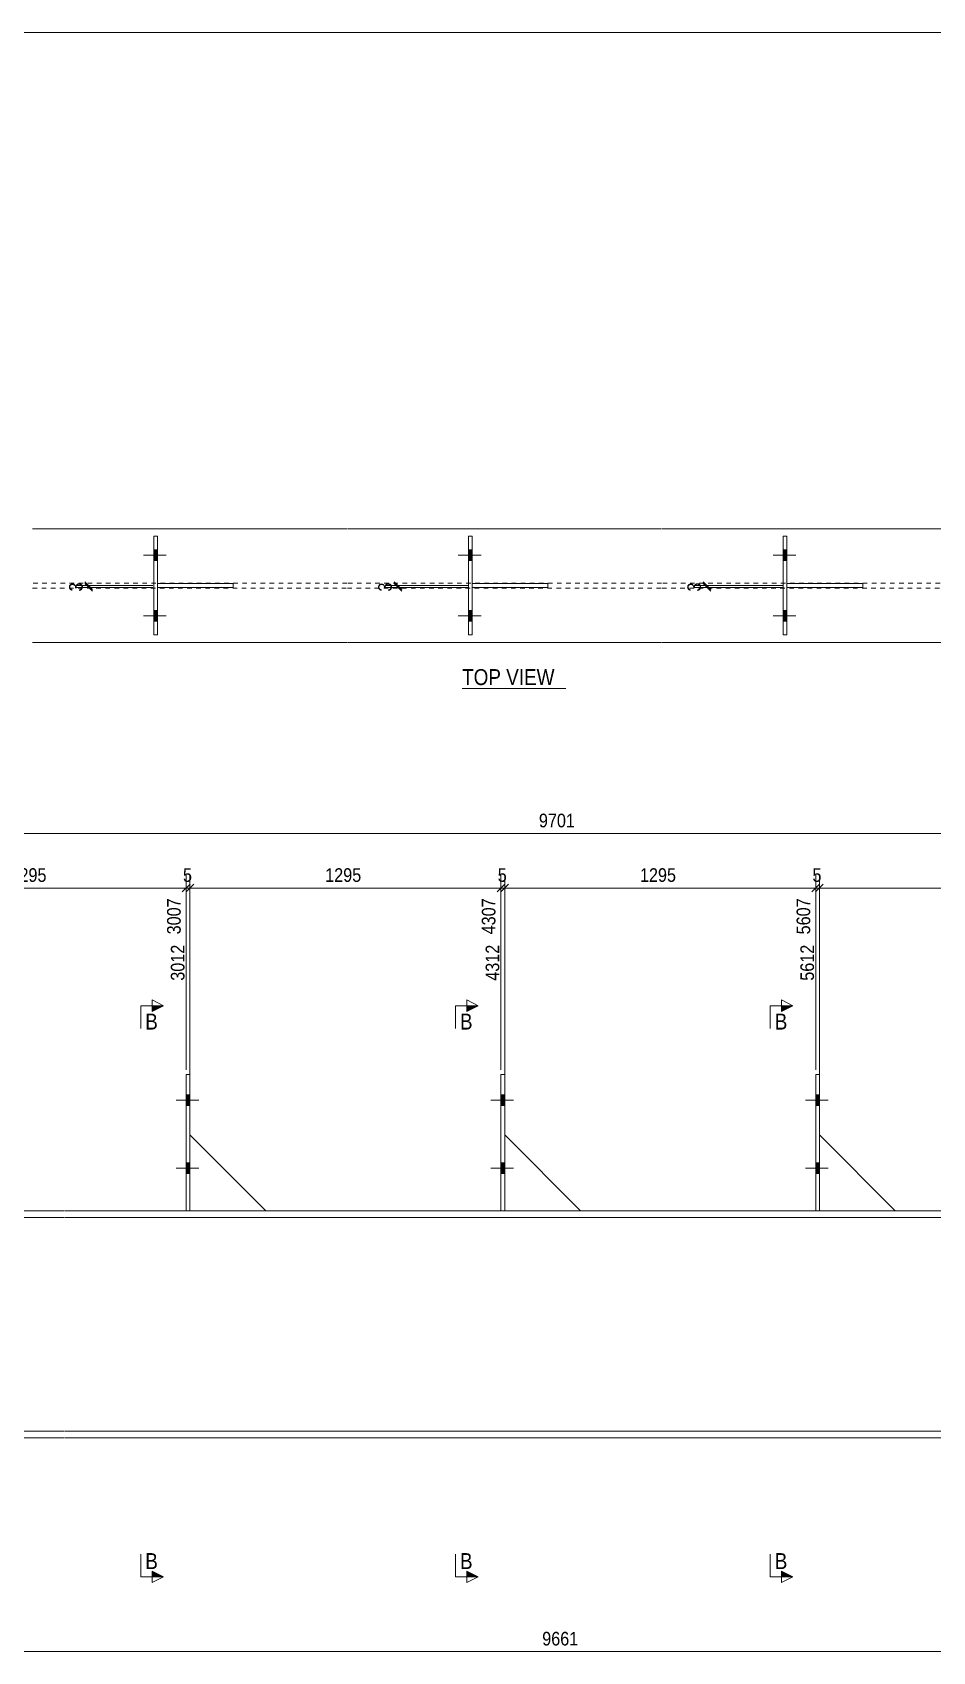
# Model space of a CAD drawing. Header units: millimetres. Extents: x 2 to 825, y 1 to 579.
# Drawn here: x 234 to 432, y 222.8 to 579 of the extents above; entities that cross this region are included whole.
import ezdxf

# ---------------------------------------------------------------- set-up
doc = ezdxf.new("R2010")
doc.units = ezdxf.units.MM
doc.linetypes.add('XKITLINE00', pattern=[0])
doc.linetypes.add('XKITLINE01', pattern=[4, 1, -1, 1, -1])
for name, color, linetype, lineweight in [('Bolt', 3, 'Continuous', 0), ('Dimensions', 7, 'Continuous', 0), ('DrawingSheet', 5, 'Continuous', 0), ('OtherObjectType', 7, 'Continuous', 0), ('Part', 2, 'Continuous', 0), ('Section', 6, 'Continuous', 0)]:
    doc.layers.add(name, color=color, linetype=linetype, lineweight=lineweight)
doc.styles.add('ARIAL', font='ARIAL.TTF')

# ---------------------------------------------------------------- blocks, each defined once
blk = doc.blocks.new('*A5')
at = {"layer": 'Bolt'}
for points in [[(406.29, 345.26), (407.12, 345.26), (407.12, 342.93), (406.29, 342.93)], [(406.29, 345.26), (407.12, 345.26), (407.12, 342.93), (406.29, 342.93)], [(406.29, 330.26), (407.12, 330.26), (407.12, 327.93), (406.29, 327.93)], [(406.29, 330.26), (407.12, 330.26), (407.12, 327.93), (406.29, 327.93)]]:
    blk.add_hatch(color=3, dxfattribs=at).paths.add_polyline_path(points, flags=17)
at = {"layer": 'Bolt', "color": 3, "linetype": 'XKITLINE00', "lineweight": 0}
for p, q in [((409.05, 344.09), (404.05, 344.09)), ((409.05, 344.09), (404.05, 344.09)), ((407.12, 345.26), (406.29, 345.26)), ((407.12, 345.26), (406.29, 345.26)), ((407.12, 342.93), (406.29, 342.93)), ((407.12, 342.93), (406.29, 342.93)), ((409.05, 329.09), (404.05, 329.09)), ((409.05, 329.09), (404.05, 329.09)), ((407.12, 330.26), (406.29, 330.26)), ((407.12, 330.26), (406.29, 330.26)), ((407.12, 327.93), (406.29, 327.93)), ((407.12, 327.93), (406.29, 327.93))]:
    blk.add_line(p, q, dxfattribs=at)
blk = doc.blocks.new('*A7')
at = {"layer": 'Bolt'}
for points in [[(337.05, 345.26), (337.89, 345.26), (337.89, 342.93), (337.05, 342.93)], [(337.05, 345.26), (337.89, 345.26), (337.89, 342.93), (337.05, 342.93)], [(337.05, 330.26), (337.89, 330.26), (337.89, 327.93), (337.05, 327.93)], [(337.05, 330.26), (337.89, 330.26), (337.89, 327.93), (337.05, 327.93)]]:
    blk.add_hatch(color=3, dxfattribs=at).paths.add_polyline_path(points, flags=17)
at = {"layer": 'Bolt', "color": 3, "linetype": 'XKITLINE00', "lineweight": 0}
for p, q in [((339.82, 344.09), (334.82, 344.09)), ((339.82, 344.09), (334.82, 344.09)), ((337.89, 345.26), (337.05, 345.26)), ((337.89, 345.26), (337.05, 345.26)), ((337.89, 342.93), (337.05, 342.93)), ((337.89, 342.93), (337.05, 342.93)), ((339.82, 329.09), (334.82, 329.09)), ((339.82, 329.09), (334.82, 329.09)), ((337.89, 330.26), (337.05, 330.26)), ((337.89, 330.26), (337.05, 330.26)), ((337.89, 327.93), (337.05, 327.93)), ((337.89, 327.93), (337.05, 327.93))]:
    blk.add_line(p, q, dxfattribs=at)
blk = doc.blocks.new('*A10')
at = {"layer": 'Bolt'}
for points in [[(267.82, 345.26), (268.65, 345.26), (268.65, 342.93), (267.82, 342.93)], [(267.82, 345.26), (268.65, 345.26), (268.65, 342.93), (267.82, 342.93)], [(267.82, 330.26), (268.65, 330.26), (268.65, 327.93), (267.82, 327.93)], [(267.82, 330.26), (268.65, 330.26), (268.65, 327.93), (267.82, 327.93)]]:
    blk.add_hatch(color=3, dxfattribs=at).paths.add_polyline_path(points, flags=17)
at = {"layer": 'Bolt', "color": 3, "linetype": 'XKITLINE00', "lineweight": 0}
for p, q in [((270.59, 344.09), (265.59, 344.09)), ((270.59, 344.09), (265.59, 344.09)), ((268.65, 345.26), (267.82, 345.26)), ((268.65, 345.26), (267.82, 345.26)), ((268.65, 342.93), (267.82, 342.93)), ((268.65, 342.93), (267.82, 342.93)), ((270.59, 329.09), (265.59, 329.09)), ((270.59, 329.09), (265.59, 329.09)), ((268.65, 330.26), (267.82, 330.26)), ((268.65, 330.26), (267.82, 330.26)), ((268.65, 327.93), (267.82, 327.93)), ((268.65, 327.93), (267.82, 327.93))]:
    blk.add_line(p, q, dxfattribs=at)
blk = doc.blocks.new('*A12')
at = {"layer": 'Part', "color": 2, "linetype": 'XKITLINE00', "lineweight": 0}
for p, q in [((241.09, 319.76), (171.95, 319.76)), ((241.09, 318.26), (171.95, 318.26)), ((310.32, 319.76), (241.19, 319.76)), ((310.32, 318.26), (241.19, 318.26)), ((379.55, 319.76), (310.42, 319.76)), ((379.55, 318.26), (310.42, 318.26)), ((448.79, 319.76), (379.65, 319.76)), ((448.79, 318.26), (379.65, 318.26)), ((241.09, 271.26), (171.95, 271.26)), ((310.32, 271.26), (241.19, 271.26)), ((379.55, 271.26), (310.42, 271.26)), ((448.79, 271.26), (379.65, 271.26)), ((171.95, 269.76), (241.09, 269.76)), ((241.19, 269.76), (310.32, 269.76)), ((310.42, 269.76), (379.55, 269.76)), ((379.65, 269.76), (448.79, 269.76))]:
    blk.add_line(p, q, dxfattribs=at)
blk = doc.blocks.new('*A18')
at = {"layer": 'Part', "color": 2, "linetype": 'XKITLINE00', "lineweight": 0}
blk.add_line((423.79, 319.76), (407.12, 336.43), dxfattribs=at)
at = {"layer": 'Part', "color": 7, "linetype": 'XKITLINE01', "lineweight": 0}
for p, q in [((407.12, 336.43), (407.12, 319.76)), ((407.12, 319.76), (423.79, 319.76))]:
    blk.add_line(p, q, dxfattribs=at)
blk = doc.blocks.new('*A19')
at = {"layer": 'Part', "color": 2, "linetype": 'XKITLINE00', "lineweight": 0}
for p, q in [((406.29, 349.76), (407.12, 349.76)), ((406.29, 349.76), (406.29, 319.76)), ((407.12, 349.76), (407.12, 319.76))]:
    blk.add_line(p, q, dxfattribs=at)
at = {"layer": 'Part', "color": 7, "linetype": 'XKITLINE01', "lineweight": 0}
blk.add_line((407.12, 319.76), (406.29, 319.76), dxfattribs=at)
blk = doc.blocks.new('*A22')
at = {"layer": 'Part', "color": 2, "linetype": 'XKITLINE00', "lineweight": 0}
blk.add_line((354.55, 319.76), (337.89, 336.43), dxfattribs=at)
at = {"layer": 'Part', "color": 7, "linetype": 'XKITLINE01', "lineweight": 0}
for p, q in [((337.89, 336.43), (337.89, 319.76)), ((337.89, 319.76), (354.55, 319.76))]:
    blk.add_line(p, q, dxfattribs=at)
blk = doc.blocks.new('*A23')
at = {"layer": 'Part', "color": 2, "linetype": 'XKITLINE00', "lineweight": 0}
for p, q in [((337.05, 349.76), (337.89, 349.76)), ((337.05, 349.76), (337.05, 319.76)), ((337.89, 349.76), (337.89, 319.76))]:
    blk.add_line(p, q, dxfattribs=at)
at = {"layer": 'Part', "color": 7, "linetype": 'XKITLINE01', "lineweight": 0}
blk.add_line((337.89, 319.76), (337.05, 319.76), dxfattribs=at)
blk = doc.blocks.new('*A28')
at = {"layer": 'Part', "color": 2, "linetype": 'XKITLINE00', "lineweight": 0}
blk.add_line((285.32, 319.76), (268.65, 336.43), dxfattribs=at)
at = {"layer": 'Part', "color": 7, "linetype": 'XKITLINE01', "lineweight": 0}
for p, q in [((268.65, 336.43), (268.65, 319.76)), ((268.65, 319.76), (285.32, 319.76))]:
    blk.add_line(p, q, dxfattribs=at)
blk = doc.blocks.new('*A29')
at = {"layer": 'Part', "color": 2, "linetype": 'XKITLINE00', "lineweight": 0}
for p, q in [((267.82, 349.76), (268.65, 349.76)), ((267.82, 349.76), (267.82, 319.76)), ((268.65, 349.76), (268.65, 319.76))]:
    blk.add_line(p, q, dxfattribs=at)
at = {"layer": 'Part', "color": 7, "linetype": 'XKITLINE01', "lineweight": 0}
blk.add_line((268.65, 319.76), (267.82, 319.76), dxfattribs=at)
blk = doc.blocks.new('*A36')
at = {"layer": 'Bolt'}
for points in [[(399.15, 465.13), (399.98, 465.13), (399.98, 462.8), (399.15, 462.8)], [(399.15, 465.13), (399.98, 465.13), (399.98, 462.8), (399.15, 462.8)], [(399.15, 451.8), (399.98, 451.8), (399.98, 449.47), (399.15, 449.47)], [(399.15, 451.8), (399.98, 451.8), (399.98, 449.47), (399.15, 449.47)]]:
    blk.add_hatch(color=3, dxfattribs=at).paths.add_polyline_path(points, flags=17)
at = {"layer": 'Bolt', "color": 3, "linetype": 'XKITLINE00', "lineweight": 0}
for p, q in [((401.91, 463.97), (396.91, 463.97)), ((401.91, 463.97), (396.91, 463.97)), ((399.98, 465.13), (399.15, 465.13)), ((399.98, 465.13), (399.15, 465.13)), ((399.98, 462.8), (399.15, 462.8)), ((399.98, 462.8), (399.15, 462.8)), ((401.91, 450.63), (396.91, 450.63)), ((401.91, 450.63), (396.91, 450.63)), ((399.98, 451.8), (399.15, 451.8)), ((399.98, 451.8), (399.15, 451.8)), ((399.98, 449.47), (399.15, 449.47)), ((399.98, 449.47), (399.15, 449.47))]:
    blk.add_line(p, q, dxfattribs=at)
blk = doc.blocks.new('*A38')
at = {"layer": 'Bolt'}
for points in [[(329.91, 465.13), (330.75, 465.13), (330.75, 462.8), (329.91, 462.8)], [(329.91, 465.13), (330.75, 465.13), (330.75, 462.8), (329.91, 462.8)], [(329.91, 451.8), (330.75, 451.8), (330.75, 449.47), (329.91, 449.47)], [(329.91, 451.8), (330.75, 451.8), (330.75, 449.47), (329.91, 449.47)]]:
    blk.add_hatch(color=3, dxfattribs=at).paths.add_polyline_path(points, flags=17)
at = {"layer": 'Bolt', "color": 3, "linetype": 'XKITLINE00', "lineweight": 0}
for p, q in [((332.68, 463.97), (327.68, 463.97)), ((332.68, 463.97), (327.68, 463.97)), ((330.75, 465.13), (329.91, 465.13)), ((330.75, 465.13), (329.91, 465.13)), ((330.75, 462.8), (329.91, 462.8)), ((330.75, 462.8), (329.91, 462.8)), ((332.68, 450.63), (327.68, 450.63)), ((332.68, 450.63), (327.68, 450.63)), ((330.75, 451.8), (329.91, 451.8)), ((330.75, 451.8), (329.91, 451.8)), ((330.75, 449.47), (329.91, 449.47)), ((330.75, 449.47), (329.91, 449.47))]:
    blk.add_line(p, q, dxfattribs=at)
blk = doc.blocks.new('*A41')
at = {"layer": 'Bolt'}
for points in [[(260.68, 465.13), (261.51, 465.13), (261.51, 462.8), (260.68, 462.8)], [(260.68, 465.13), (261.51, 465.13), (261.51, 462.8), (260.68, 462.8)], [(260.68, 451.8), (261.51, 451.8), (261.51, 449.47), (260.68, 449.47)], [(260.68, 451.8), (261.51, 451.8), (261.51, 449.47), (260.68, 449.47)]]:
    blk.add_hatch(color=3, dxfattribs=at).paths.add_polyline_path(points, flags=17)
at = {"layer": 'Bolt', "color": 3, "linetype": 'XKITLINE00', "lineweight": 0}
for p, q in [((263.45, 463.97), (258.45, 463.97)), ((263.45, 463.97), (258.45, 463.97)), ((261.51, 465.13), (260.68, 465.13)), ((261.51, 465.13), (260.68, 465.13)), ((261.51, 462.8), (260.68, 462.8)), ((261.51, 462.8), (260.68, 462.8)), ((263.45, 450.63), (258.45, 450.63)), ((263.45, 450.63), (258.45, 450.63)), ((261.51, 451.8), (260.68, 451.8)), ((261.51, 451.8), (260.68, 451.8)), ((261.51, 449.47), (260.68, 449.47)), ((261.51, 449.47), (260.68, 449.47))]:
    blk.add_line(p, q, dxfattribs=at)
blk = doc.blocks.new('*A43')
at = {"layer": 'Part', "color": 2, "linetype": 'XKITLINE00', "lineweight": 0}
for p, q in [((234.05, 469.8), (303.18, 469.8)), ((303.28, 469.8), (372.41, 469.8)), ((372.51, 469.8), (441.65, 469.8)), ((303.18, 444.8), (234.05, 444.8)), ((372.41, 444.8), (303.28, 444.8)), ((441.65, 444.8), (372.51, 444.8))]:
    blk.add_line(p, q, dxfattribs=at)
at = {"layer": 'Part', "color": 7, "linetype": 'XKITLINE01', "lineweight": 0}
for p, q in [((303.18, 457.84), (234.05, 457.84)), ((234.05, 456.76), (303.18, 456.76)), ((372.41, 457.84), (303.28, 457.84)), ((303.28, 456.76), (372.41, 456.76)), ((441.65, 457.84), (372.51, 457.84)), ((372.51, 456.76), (441.65, 456.76))]:
    blk.add_line(p, q, dxfattribs=at)
blk = doc.blocks.new('*A49')
at = {"layer": 'Part', "color": 2, "linetype": 'XKITLINE00', "lineweight": 0}
for p, q in [((399.98, 457.72), (416.65, 457.72)), ((416.65, 456.88), (399.98, 456.88)), ((416.65, 456.88), (416.65, 457.72))]:
    blk.add_line(p, q, dxfattribs=at)
at = {"layer": 'Part', "color": 7, "linetype": 'XKITLINE01', "lineweight": 0}
blk.add_line((399.98, 456.88), (399.98, 457.72), dxfattribs=at)
blk.add_line((399.98, 456.88), (399.98, 457.72), dxfattribs=at)
blk = doc.blocks.new('*A50')
at = {"layer": 'Part', "color": 2, "linetype": 'XKITLINE00', "lineweight": 0}
for p, q in [((399.15, 468.13), (399.98, 468.13)), ((399.15, 446.47), (399.15, 468.13)), ((399.98, 468.13), (399.98, 446.47)), ((399.98, 446.47), (399.15, 446.47))]:
    blk.add_line(p, q, dxfattribs=at)
blk = doc.blocks.new('*A53')
at = {"layer": 'Part', "color": 2, "linetype": 'XKITLINE00', "lineweight": 0}
for p, q in [((330.75, 457.72), (347.41, 457.72)), ((347.41, 456.88), (330.75, 456.88)), ((347.41, 456.88), (347.41, 457.72))]:
    blk.add_line(p, q, dxfattribs=at)
at = {"layer": 'Part', "color": 7, "linetype": 'XKITLINE01', "lineweight": 0}
blk.add_line((330.75, 456.88), (330.75, 457.72), dxfattribs=at)
blk.add_line((330.75, 456.88), (330.75, 457.72), dxfattribs=at)
blk = doc.blocks.new('*A54')
at = {"layer": 'Part', "color": 2, "linetype": 'XKITLINE00', "lineweight": 0}
for p, q in [((329.91, 468.13), (330.75, 468.13)), ((329.91, 446.47), (329.91, 468.13)), ((330.75, 468.13), (330.75, 446.47)), ((330.75, 446.47), (329.91, 446.47))]:
    blk.add_line(p, q, dxfattribs=at)
blk = doc.blocks.new('*A59')
at = {"layer": 'Part', "color": 2, "linetype": 'XKITLINE00', "lineweight": 0}
for p, q in [((261.51, 457.72), (278.18, 457.72)), ((278.18, 456.88), (261.51, 456.88)), ((278.18, 456.88), (278.18, 457.72))]:
    blk.add_line(p, q, dxfattribs=at)
at = {"layer": 'Part', "color": 7, "linetype": 'XKITLINE01', "lineweight": 0}
blk.add_line((261.51, 456.88), (261.51, 457.72), dxfattribs=at)
blk.add_line((261.51, 456.88), (261.51, 457.72), dxfattribs=at)
blk = doc.blocks.new('*A60')
at = {"layer": 'Part', "color": 2, "linetype": 'XKITLINE00', "lineweight": 0}
for p, q in [((260.68, 468.13), (261.51, 468.13)), ((260.68, 446.47), (260.68, 468.13)), ((261.51, 468.13), (261.51, 446.47)), ((261.51, 446.47), (260.68, 446.47))]:
    blk.add_line(p, q, dxfattribs=at)
blk = doc.blocks.new('*A68')
at = {"layer": 'DrawingSheet', "color": 5, "linetype": 'XKITLINE00', "lineweight": 0}
blk.add_line((825, 579), (5, 579), dxfattribs=at)
blk = doc.blocks.new('*A76')
at = {"layer": 'Dimensions', "color": 7, "linetype": 'XKITLINE00', "lineweight": 0}
blk.add_line((57.43, 402.76), (642.3, 402.76), dxfattribs=at)
at = {"layer": 'Dimensions', "color": 3, "style": 'ARIAL', "width": 0.85}
blk.add_text('9701', height=3, dxfattribs=at).set_placement((345.41, 404.11))
blk = doc.blocks.new('*A94')
at = {"layer": 'Section'}
for points in [[(260.32, 364.87), (262.82, 364.87), (260.32, 363.62)], [(260.32, 240.43), (262.82, 239.18), (260.32, 239.18)]]:
    blk.add_hatch(color=3, dxfattribs=at).paths.add_polyline_path(points, flags=17)
at = {"layer": 'Section', "color": 1, "linetype": 'XKITLINE00', "lineweight": 0}
for p, q in [((257.82, 364.87), (257.82, 359.87)), ((257.82, 364.87), (262.82, 364.87)), ((257.82, 239.18), (257.82, 244.18)), ((257.82, 239.18), (262.82, 239.18))]:
    blk.add_line(p, q, dxfattribs=at)
at = {"layer": 'Section', "color": 3, "linetype": 'XKITLINE00', "lineweight": 0}
for p, q in [((260.32, 363.62), (260.32, 366.12)), ((260.32, 366.12), (262.82, 364.87)), ((262.82, 364.87), (260.32, 363.62)), ((262.82, 239.18), (260.32, 240.43)), ((260.32, 240.43), (260.32, 237.93)), ((262.82, 239.18), (260.32, 237.93))]:
    blk.add_line(p, q, dxfattribs=at)
at = {"layer": 'Section', "color": 7, "style": 'ARIAL', "width": 0.85}
for p in [(258.82, 359.62), (258.82, 240.93)]:
    blk.add_text('B', height=3.5, dxfattribs=at).set_placement(p)
blk = doc.blocks.new('*A95')
at = {"layer": 'Section'}
for points in [[(398.79, 364.87), (401.29, 364.87), (398.79, 363.62)], [(398.79, 240.43), (401.29, 239.18), (398.79, 239.18)]]:
    blk.add_hatch(color=3, dxfattribs=at).paths.add_polyline_path(points, flags=17)
at = {"layer": 'Section', "color": 1, "linetype": 'XKITLINE00', "lineweight": 0}
for p, q in [((396.29, 364.87), (396.29, 359.87)), ((396.29, 364.87), (401.29, 364.87)), ((396.29, 239.18), (396.29, 244.18)), ((396.29, 239.18), (401.29, 239.18))]:
    blk.add_line(p, q, dxfattribs=at)
at = {"layer": 'Section', "color": 3, "linetype": 'XKITLINE00', "lineweight": 0}
for p, q in [((398.79, 363.62), (398.79, 366.12)), ((398.79, 366.12), (401.29, 364.87)), ((401.29, 364.87), (398.79, 363.62)), ((401.29, 239.18), (398.79, 240.43)), ((398.79, 240.43), (398.79, 237.93)), ((401.29, 239.18), (398.79, 237.93))]:
    blk.add_line(p, q, dxfattribs=at)
at = {"layer": 'Section', "color": 7, "style": 'ARIAL', "width": 0.85}
for p in [(397.29, 359.62), (397.29, 240.93)]:
    blk.add_text('B', height=3.5, dxfattribs=at).set_placement(p)
blk = doc.blocks.new('*A97')
at = {"layer": 'Section'}
for points in [[(329.55, 364.87), (332.05, 364.87), (329.55, 363.62)], [(329.55, 240.43), (332.05, 239.18), (329.55, 239.18)]]:
    blk.add_hatch(color=3, dxfattribs=at).paths.add_polyline_path(points, flags=17)
at = {"layer": 'Section', "color": 1, "linetype": 'XKITLINE00', "lineweight": 0}
for p, q in [((327.05, 364.87), (327.05, 359.87)), ((327.05, 364.87), (332.05, 364.87)), ((327.05, 239.18), (327.05, 244.18)), ((327.05, 239.18), (332.05, 239.18))]:
    blk.add_line(p, q, dxfattribs=at)
at = {"layer": 'Section', "color": 3, "linetype": 'XKITLINE00', "lineweight": 0}
for p, q in [((329.55, 363.62), (329.55, 366.12)), ((329.55, 366.12), (332.05, 364.87)), ((332.05, 364.87), (329.55, 363.62)), ((332.05, 239.18), (329.55, 240.43)), ((329.55, 240.43), (329.55, 237.93)), ((332.05, 239.18), (329.55, 237.93))]:
    blk.add_line(p, q, dxfattribs=at)
at = {"layer": 'Section', "color": 7, "style": 'ARIAL', "width": 0.85}
for p in [(328.05, 359.62), (328.05, 240.93)]:
    blk.add_text('B', height=3.5, dxfattribs=at).set_placement(p)
blk = doc.blocks.new('*A101')
at = {"layer": 'Dimensions', "color": 7, "linetype": 'XKITLINE00', "lineweight": 0}
blk.add_line((61.54, 222.76), (639.64, 222.76), dxfattribs=at)
at = {"layer": 'Dimensions', "color": 3, "style": 'ARIAL', "width": 0.85}
blk.add_text('9661', height=3, dxfattribs=at).set_placement((346.14, 224.11))
blk = doc.blocks.new('*A108')
at = {"layer": 'Dimensions', "color": 7, "linetype": 'XKITLINE00', "lineweight": 0}
for p, q in [((199.42, 337.43), (199.42, 393.61)), ((267.82, 350.76), (267.82, 393.61)), ((200.27, 391.61), (198.57, 389.91)), ((199.42, 390.76), (267.82, 390.76)), ((268.67, 391.61), (266.97, 389.91))]:
    blk.add_line(p, q, dxfattribs=at)
at = {"layer": 'Dimensions', "color": 3}
for p in [(199.42, 390.76), (267.82, 390.76)]:
    blk.add_point(p, dxfattribs=at)
at = {"layer": 'Dimensions', "color": 3, "style": 'ARIAL', "width": 0.85}
blk.add_text('1295', height=3, dxfattribs=at).set_placement((229.17, 392.11))
blk.add_text('3007', height=3, rotation=90.0002, dxfattribs=at).set_placement((266.62, 380.56))
blk = doc.blocks.new('*A109')
at = {"layer": 'Dimensions', "color": 7, "linetype": 'XKITLINE00', "lineweight": 0}
for p, q in [((267.82, 350.76), (267.82, 393.61)), ((268.65, 337.43), (268.65, 393.61)), ((268.67, 391.61), (266.97, 389.91)), ((269.5, 391.61), (267.8, 389.91)), ((267.82, 390.76), (268.65, 390.76))]:
    blk.add_line(p, q, dxfattribs=at)
at = {"layer": 'Dimensions', "color": 3}
for p in [(267.82, 390.76), (268.65, 390.76)]:
    blk.add_point(p, dxfattribs=at)
at = {"layer": 'Dimensions', "color": 3, "style": 'ARIAL', "width": 0.85}
blk.add_text('5', height=3, dxfattribs=at).set_placement((267.12, 392.11))
blk.add_text('3012', height=3, rotation=90.0002, dxfattribs=at).set_placement((267.45, 370.36))
blk = doc.blocks.new('*A110')
at = {"layer": 'Dimensions', "color": 7, "linetype": 'XKITLINE00', "lineweight": 0}
for p, q in [((268.65, 337.43), (268.65, 393.61)), ((337.05, 350.76), (337.05, 393.61)), ((269.5, 391.61), (267.8, 389.91)), ((268.65, 390.76), (337.05, 390.76)), ((337.9, 391.61), (336.2, 389.91))]:
    blk.add_line(p, q, dxfattribs=at)
at = {"layer": 'Dimensions', "color": 3}
for p in [(268.65, 390.76), (337.05, 390.76)]:
    blk.add_point(p, dxfattribs=at)
at = {"layer": 'Dimensions', "color": 3, "style": 'ARIAL', "width": 0.85}
blk.add_text('1295', height=3, dxfattribs=at).set_placement((298.4, 392.11))
blk.add_text('4307', height=3, rotation=90.0002, dxfattribs=at).set_placement((335.85, 380.56))
blk = doc.blocks.new('*A111')
at = {"layer": 'Dimensions', "color": 7, "linetype": 'XKITLINE00', "lineweight": 0}
for p, q in [((337.05, 350.76), (337.05, 393.61)), ((337.89, 337.43), (337.89, 393.61)), ((337.9, 391.61), (336.2, 389.91)), ((338.73, 391.61), (337.04, 389.91)), ((337.05, 390.76), (337.89, 390.76))]:
    blk.add_line(p, q, dxfattribs=at)
at = {"layer": 'Dimensions', "color": 3}
for p in [(337.05, 390.76), (337.89, 390.76)]:
    blk.add_point(p, dxfattribs=at)
at = {"layer": 'Dimensions', "color": 3, "style": 'ARIAL', "width": 0.85}
blk.add_text('5', height=3, dxfattribs=at).set_placement((336.36, 392.11))
blk.add_text('4312', height=3, rotation=90.0002, dxfattribs=at).set_placement((336.69, 370.36))
blk = doc.blocks.new('*A112')
at = {"layer": 'Dimensions', "color": 7, "linetype": 'XKITLINE00', "lineweight": 0}
for p, q in [((337.89, 337.43), (337.89, 393.61)), ((406.29, 350.76), (406.29, 393.61)), ((338.73, 391.61), (337.04, 389.91)), ((337.89, 390.76), (406.29, 390.76)), ((407.13, 391.61), (405.44, 389.91))]:
    blk.add_line(p, q, dxfattribs=at)
at = {"layer": 'Dimensions', "color": 3}
for p in [(337.89, 390.76), (406.29, 390.76)]:
    blk.add_point(p, dxfattribs=at)
at = {"layer": 'Dimensions', "color": 3, "style": 'ARIAL', "width": 0.85}
blk.add_text('1295', height=3, dxfattribs=at).set_placement((367.64, 392.11))
blk.add_text('5607', height=3, rotation=90.0002, dxfattribs=at).set_placement((405.09, 380.56))
blk = doc.blocks.new('*A113')
at = {"layer": 'Dimensions', "color": 7, "linetype": 'XKITLINE00', "lineweight": 0}
for p, q in [((406.29, 350.76), (406.29, 393.61)), ((407.12, 337.43), (407.12, 393.61)), ((407.13, 391.61), (405.44, 389.91)), ((407.97, 391.61), (406.27, 389.91)), ((406.29, 390.76), (407.12, 390.76))]:
    blk.add_line(p, q, dxfattribs=at)
at = {"layer": 'Dimensions', "color": 3}
for p in [(406.29, 390.76), (407.12, 390.76)]:
    blk.add_point(p, dxfattribs=at)
at = {"layer": 'Dimensions', "color": 3, "style": 'ARIAL', "width": 0.85}
blk.add_text('5', height=3, dxfattribs=at).set_placement((405.59, 392.11))
blk.add_text('5612', height=3, rotation=90.0002, dxfattribs=at).set_placement((405.92, 370.36))
blk = doc.blocks.new('*A114')
at = {"layer": 'Dimensions', "color": 7, "linetype": 'XKITLINE00', "lineweight": 0}
for p, q in [((407.12, 337.43), (407.12, 393.61)), ((475.52, 350.76), (475.52, 393.61)), ((407.97, 391.61), (406.27, 389.91)), ((407.12, 390.76), (475.52, 390.76)), ((476.37, 391.61), (474.67, 389.91))]:
    blk.add_line(p, q, dxfattribs=at)
at = {"layer": 'Dimensions', "color": 3}
for p in [(407.12, 390.76), (475.52, 390.76)]:
    blk.add_point(p, dxfattribs=at)
at = {"layer": 'Dimensions', "color": 3, "style": 'ARIAL', "width": 0.85}
blk.add_text('1295', height=3, dxfattribs=at).set_placement((436.87, 392.11))
blk.add_text('6907', height=3, rotation=90.0002, dxfattribs=at).set_placement((474.32, 380.56))
blk = doc.blocks.new('*A128')
at = {"layer": 'Dimensions', "color": 7, "linetype": 'XKITLINE00', "lineweight": 0}
for p, q in [((398.98, 457.3), (379.56, 457.3)), ((398.98, 456.88), (379.56, 456.88)), ((381.56, 458.15), (383.25, 456.45)), ((381.56, 457.73), (383.25, 456.04)), ((382.41, 456.88), (382.41, 457.3))]:
    blk.add_line(p, q, dxfattribs=at)
at = {"layer": 'Dimensions', "color": 3}
for p in [(382.41, 457.3), (382.41, 456.88)]:
    blk.add_point(p, dxfattribs=at)
at = {"layer": 'Dimensions', "color": 3, "style": 'ARIAL', "width": 0.85}
blk.add_text('3', height=3, rotation=90.0002, dxfattribs=at).set_placement((381.06, 455.98))
blk = doc.blocks.new('*A129')
at = {"layer": 'Dimensions', "color": 7, "linetype": 'XKITLINE00', "lineweight": 0}
for p, q in [((329.75, 457.3), (311.56, 457.3)), ((329.75, 456.88), (311.56, 456.88)), ((313.56, 458.15), (315.25, 456.45)), ((313.56, 457.73), (315.25, 456.04)), ((314.41, 456.88), (314.41, 457.3))]:
    blk.add_line(p, q, dxfattribs=at)
at = {"layer": 'Dimensions', "color": 3}
for p in [(314.41, 457.3), (314.41, 456.88)]:
    blk.add_point(p, dxfattribs=at)
at = {"layer": 'Dimensions', "color": 3, "style": 'ARIAL', "width": 0.85}
blk.add_text('3', height=3, rotation=90.0002, dxfattribs=at).set_placement((313.06, 455.98))
blk = doc.blocks.new('*A130')
at = {"layer": 'Dimensions', "color": 7, "linetype": 'XKITLINE00', "lineweight": 0}
for p, q in [((260.51, 457.3), (243.56, 457.3)), ((260.51, 456.88), (243.56, 456.88)), ((245.56, 458.15), (247.25, 456.45)), ((245.56, 457.73), (247.25, 456.04)), ((246.41, 456.88), (246.41, 457.3))]:
    blk.add_line(p, q, dxfattribs=at)
at = {"layer": 'Dimensions', "color": 3}
for p in [(246.41, 457.3), (246.41, 456.88)]:
    blk.add_point(p, dxfattribs=at)
at = {"layer": 'Dimensions', "color": 3, "style": 'ARIAL', "width": 0.85}
blk.add_text('3', height=3, rotation=90.0002, dxfattribs=at).set_placement((245.06, 455.98))
blk = doc.blocks.new('*A141')
at = {"layer": 'OtherObjectType', "color": 7, "linetype": 'XKITLINE00', "lineweight": 0}
blk.add_line((328.52, 434.66), (351.34, 434.66), dxfattribs=at)
at = {"layer": 'OtherObjectType', "color": 7, "style": 'ARIAL', "width": 0.85}
blk.add_text('TOP VIEW', height=3.5, dxfattribs=at).set_placement((328.52, 435.41))

msp = doc.modelspace()

# ---------------------------------------------------------------- block references
at = {"lineweight": 0}
for name in ['*A68', '*A60', '*A54', '*A50', '*A41', '*A38', '*A36', '*A130', '*A59', '*A129', '*A53', '*A128', '*A49', '*A141', '*A76', '*A108', '*A109', '*A110', '*A111', '*A112', '*A113', '*A114', '*A94', '*A97', '*A95', '*A29', '*A23', '*A19', '*A10', '*A7', '*A5', '*A28', '*A22', '*A18', '*A101']:
    msp.add_blockref(name, (0, 0), dxfattribs=at)
at = {"layer": 'Part', "lineweight": 0}
for name in ['*A43', '*A12']:
    msp.add_blockref(name, (0, 0), dxfattribs=at)

doc.saveas('drawing.dxf')
